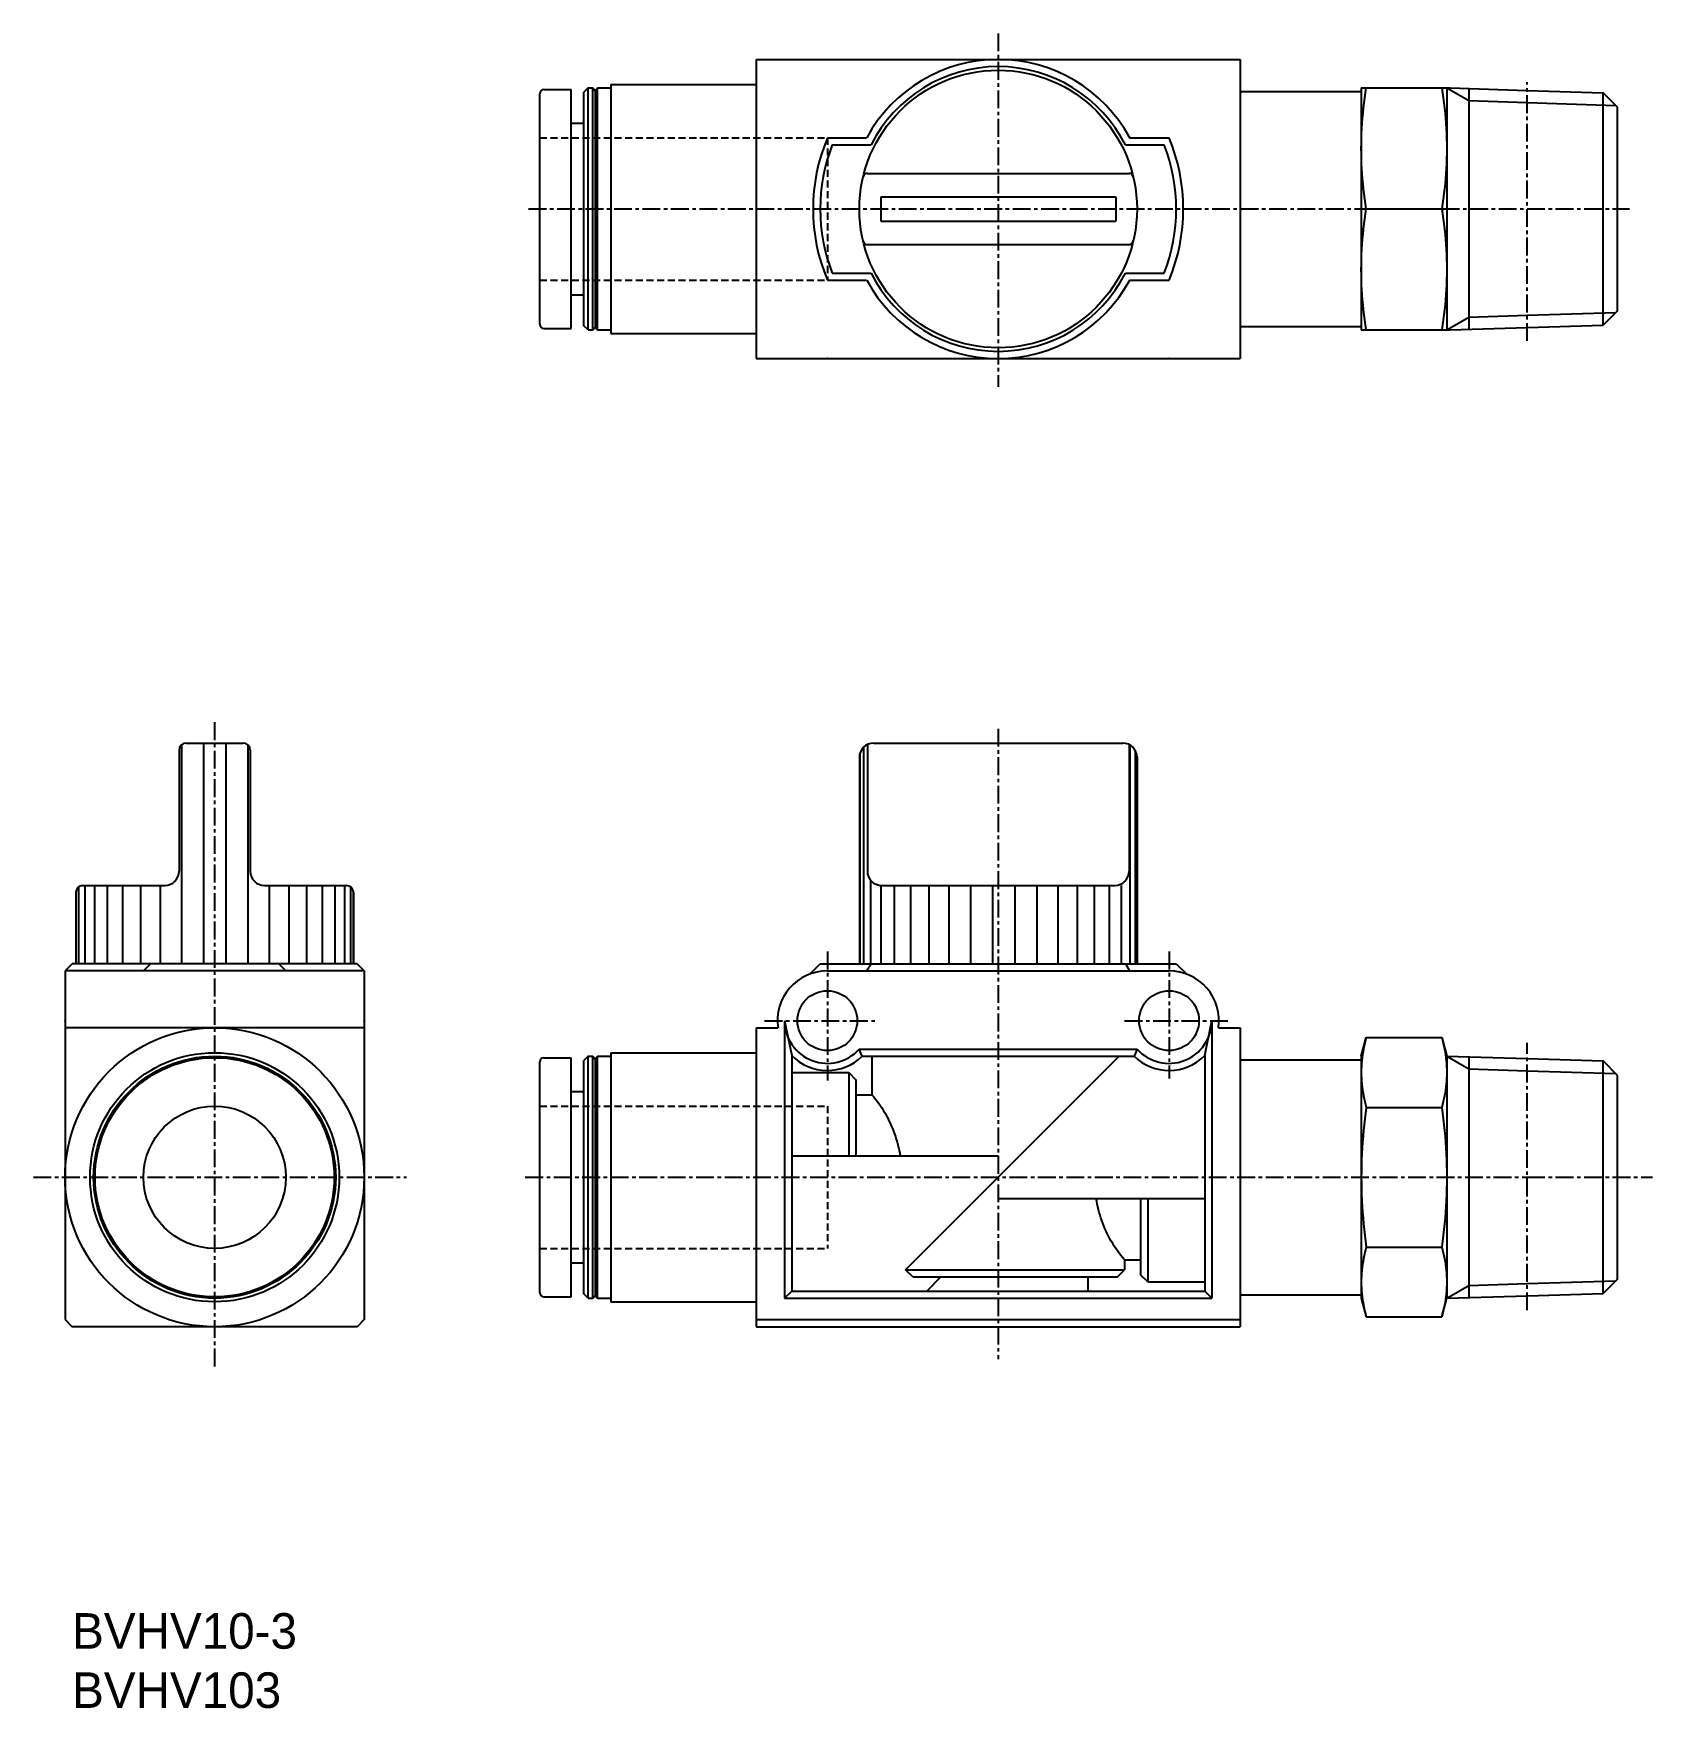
# Model space of a CAD drawing. Extents: x 140 to 253, y 148 to 265.
import ezdxf

# ---------------------------------------------------------------- set-up
doc = ezdxf.new("R2010")
doc.units = 0
doc.linetypes.add('CENTER', pattern=[2, 1.25, -0.25, 0.25, -0.25])
doc.linetypes.add('DASHED', pattern=[0.75, 0.5, -0.25])
doc.layers.get('0').update_dxf_attribs({"linetype": 'CONTINUOUS'})
doc.layers.add('CENTER', color=1, linetype='CENTER')

msp = doc.modelspace()

# ---------------------------------------------------------------- linework, layer by layer
at = {"linetype": 'CONTINUOUS'}
for p, q in [((190.54, 263.34), (224.54, 263.34)), ((190.54, 263.34), (190.54, 242.34)), ((224.54, 263.34), (224.54, 242.34)), ((175.64, 261.24), (177.54, 261.24)), ((177.54, 244.44), (177.54, 261.24)), ((178.74, 261.34), (178.44, 261.04)), ((178.74, 244.34), (178.74, 261.34)), ((178.74, 261.34), (179.06, 261.34)), ((179.06, 244.34), (179.06, 261.34)), ((179.06, 261.34), (179.24, 261.14)), ((179.24, 261.14), (179.41, 261.34)), ((179.41, 244.34), (179.41, 261.34)), ((179.41, 261.34), (180.34, 261.34)), ((180.34, 261.59), (180.34, 244.09)), ((180.34, 261.59), (190.54, 261.59)), ((233.04, 261.34), (233.04, 244.34)), ((233.04, 261.34), (239.28, 261.34)), ((239.04, 261.34), (239.04, 244.34)), ((239.28, 261.34), (244.69, 261.17)), ((240.6, 261.3), (240.6, 244.38)), ((175.34, 244.74), (175.34, 260.94)), ((178.44, 244.64), (178.44, 261.04)), ((179.24, 261.14), (179.24, 244.54)), ((224.54, 261.09), (233.04, 261.09)), ((244.69, 261.17), (250.02, 261.01)), ((250.02, 244.68), (250.02, 261.01)), ((251.04, 259.99), (250.02, 261.01)), ((177.54, 258.87), (178.44, 258.87)), ((251.04, 245.69), (251.04, 259.99)), ((195.54, 257.84), (198.3, 257.84)), ((216.77, 257.84), (219.54, 257.84)), ((195.88, 257.34), (198.61, 257.34)), ((216.47, 257.34), (219.2, 257.34)), ((198.35, 255.34), (216.73, 255.34)), ((199.29, 253.69), (215.79, 253.69)), ((199.29, 253.69), (199.29, 251.99)), ((215.79, 253.69), (215.79, 251.99)), ((199.29, 251.99), (215.79, 251.99)), ((233.39, 252.84), (238.69, 252.84)), ((198.35, 250.34), (216.73, 250.34)), ((195.88, 248.34), (198.61, 248.34)), ((216.47, 248.34), (219.2, 248.34)), ((195.54, 247.84), (198.3, 247.84)), ((216.77, 247.84), (219.54, 247.84)), ((177.54, 246.82), (178.44, 246.82)), ((251.04, 245.69), (250.02, 244.68)), ((175.64, 244.44), (177.54, 244.44)), ((178.74, 244.34), (178.44, 244.64)), ((178.74, 244.34), (179.06, 244.34)), ((179.06, 244.34), (179.24, 244.54)), ((179.24, 244.54), (179.41, 244.34)), ((179.41, 244.34), (180.34, 244.34)), ((180.34, 244.09), (190.54, 244.09)), ((224.54, 244.59), (233.04, 244.59)), ((233.04, 244.34), (239.28, 244.34)), ((239.28, 244.34), (244.69, 244.51)), ((244.69, 244.51), (250.02, 244.68)), ((190.54, 242.34), (224.54, 242.34)), ((150.01, 214.82), (150.01, 206.32)), ((150.18, 215.2), (150.18, 199.82)), ((150.51, 215.32), (154.51, 215.32)), ((151.72, 215.32), (151.72, 199.82)), ((153.29, 215.32), (153.29, 199.82)), ((154.84, 215.2), (154.84, 199.82)), ((155.01, 214.82), (155.01, 206.32)), ((197.79, 214.32), (197.79, 199.82)), ((197.82, 214.57), (197.82, 199.82)), ((198.07, 215.02), (198.07, 199.82)), ((198.35, 215.22), (198.35, 206.32)), ((198.79, 215.32), (216.29, 215.32)), ((216.73, 215.22), (216.73, 206.32)), ((216.79, 215.19), (216.79, 199.82)), ((217.16, 214.81), (217.16, 199.82)), ((217.29, 214.32), (217.29, 199.82)), ((142.76, 204.82), (142.76, 199.82)), ((142.77, 204.91), (142.77, 199.82)), ((142.96, 205.22), (142.96, 199.82)), ((143.26, 205.32), (149.01, 205.32)), ((143.39, 205.32), (143.39, 199.82)), ((144.07, 205.32), (144.07, 199.82)), ((144.96, 205.32), (144.96, 199.82)), ((146.04, 205.32), (146.04, 199.82)), ((147.3, 205.32), (147.3, 199.82)), ((148.69, 205.32), (148.69, 199.82)), ((156.01, 205.32), (161.76, 205.32)), ((156.33, 205.32), (156.33, 199.82)), ((157.72, 205.32), (157.72, 199.82)), ((158.97, 205.32), (158.97, 199.82)), ((160.06, 205.32), (160.06, 199.82)), ((160.95, 205.32), (160.95, 199.82)), ((161.63, 205.32), (161.63, 199.82)), ((162.06, 205.22), (162.06, 199.82)), ((162.25, 204.91), (162.25, 199.82)), ((162.26, 204.82), (162.26, 199.82)), ((198.57, 205.7), (198.57, 199.82)), ((199.3, 205.32), (199.3, 199.82)), ((199.35, 205.32), (215.73, 205.32)), ((200.24, 205.32), (200.24, 199.82)), ((201.37, 205.32), (201.37, 199.82)), ((202.66, 205.32), (202.66, 199.82)), ((204.08, 205.32), (204.08, 199.82)), ((205.59, 205.32), (205.59, 199.82)), ((207.14, 205.32), (207.14, 199.82)), ((208.71, 205.32), (208.71, 199.82)), ((210.25, 205.32), (210.25, 199.82)), ((211.72, 205.32), (211.72, 199.82)), ((213.08, 205.32), (213.08, 199.82)), ((214.29, 205.32), (214.29, 199.82)), ((215.33, 205.32), (215.33, 199.82)), ((216.17, 205.32), (216.17, 199.82)), ((142.51, 199.82), (142.01, 199.32)), ((163.01, 199.32), (142.01, 199.32)), ((142.01, 199.32), (142.01, 174.82)), ((162.51, 199.82), (142.51, 199.82)), ((148.01, 199.82), (147.51, 199.32)), ((157.01, 199.82), (157.51, 199.32)), ((162.51, 199.82), (163.01, 199.32)), ((163.01, 199.32), (163.01, 174.82)), ((194.32, 199.11), (194.54, 199.32)), ((194.54, 199.32), (195.04, 199.82)), ((195.04, 199.82), (220.04, 199.82)), ((195.54, 199.32), (219.54, 199.32)), ((198.3, 199.32), (198.61, 199.82)), ((216.47, 199.82), (216.77, 199.32)), ((220.04, 199.82), (220.76, 199.11)), ((192.54, 195.82), (192.54, 176.32)), ((192.54, 195.82), (193.04, 193.38)), ((222.04, 193.38), (222.54, 195.82)), ((222.54, 195.82), (222.54, 176.32)), ((163.01, 195.32), (142.01, 195.32)), ((190.54, 195.32), (190.54, 174.32)), ((190.54, 195.32), (192.07, 195.32)), ((223, 195.32), (224.54, 195.32)), ((224.54, 195.32), (224.54, 174.32)), ((233.04, 193.32), (233.39, 194.64)), ((233.39, 194.64), (238.69, 194.64)), ((238.69, 194.64), (239.04, 193.33)), ((175.64, 193.22), (177.54, 193.22)), ((177.54, 176.42), (177.54, 193.22)), ((178.74, 193.32), (178.44, 193.02)), ((178.44, 176.62), (178.44, 193.02)), ((178.74, 176.32), (178.74, 193.32)), ((178.74, 193.32), (179.06, 193.32)), ((179.06, 176.32), (179.06, 193.32)), ((179.06, 193.32), (179.24, 193.12)), ((179.24, 193.12), (179.41, 193.32)), ((179.24, 193.12), (179.24, 176.52)), ((179.41, 176.32), (179.41, 193.32)), ((179.41, 193.32), (180.34, 193.32)), ((180.34, 193.57), (180.34, 176.07)), ((180.34, 193.57), (190.54, 193.57)), ((193.04, 193.38), (193.04, 176.82)), ((197.77, 193.82), (217.3, 193.82)), ((197.99, 193.32), (197.77, 193.82)), ((197.99, 193.32), (217.09, 193.32)), ((198.67, 193.32), (198.67, 190.62)), ((201.04, 178.32), (216.04, 193.32)), ((217.3, 193.82), (217.09, 193.32)), ((222.04, 193.38), (222.04, 176.82)), ((224.54, 193.07), (233.04, 193.07)), ((233.04, 193.32), (233.04, 176.32)), ((239.04, 193.33), (244.69, 193.16)), ((239.04, 193.33), (239.04, 176.32)), ((240.6, 193.28), (240.6, 176.37)), ((244.69, 193.16), (250.02, 192.99)), ((250.02, 176.66), (250.02, 192.99)), ((251.04, 191.97), (250.02, 192.99)), ((175.34, 176.72), (175.34, 192.92)), ((193.04, 192.17), (197.04, 192.17)), ((197.04, 192.17), (197.04, 186.32)), ((197.04, 192.17), (197.54, 191.67)), ((251.04, 177.67), (251.04, 191.97)), ((177.54, 190.85), (178.44, 190.85)), ((197.54, 191.67), (197.54, 186.32)), ((197.54, 190.62), (198.67, 190.62)), ((233.39, 189.73), (238.69, 189.73)), ((193.04, 186.32), (207.54, 186.32)), ((207.54, 183.32), (222.04, 183.32)), ((217.54, 183.32), (217.54, 177.97)), ((218.04, 183.32), (218.04, 177.47)), ((216.41, 179.02), (216.41, 178.32)), ((216.41, 179.02), (217.54, 179.02)), ((233.39, 179.92), (238.69, 179.92)), ((177.54, 178.8), (178.44, 178.8)), ((201.04, 178.32), (216.41, 178.32)), ((201.54, 177.82), (201.04, 178.32)), ((201.54, 177.82), (215.91, 177.82)), ((202.52, 176.82), (203.52, 177.82)), ((213.84, 177.82), (213.84, 176.82)), ((215.91, 177.82), (216.41, 178.32)), ((218.04, 177.47), (217.54, 177.97)), ((178.74, 176.32), (178.44, 176.62)), ((179.06, 176.32), (179.24, 176.52)), ((179.24, 176.52), (179.41, 176.32)), ((192.54, 176.32), (193.04, 176.82)), ((193.04, 176.82), (222.04, 176.82)), ((218.04, 177.47), (222.04, 177.47)), ((222.54, 176.32), (222.04, 176.82)), ((224.54, 176.57), (233.04, 176.57)), ((244.69, 176.49), (250.02, 176.66)), ((251.04, 177.67), (250.02, 176.66)), ((175.64, 176.42), (177.54, 176.42)), ((178.74, 176.32), (179.06, 176.32)), ((179.41, 176.32), (180.34, 176.32)), ((180.34, 176.07), (190.54, 176.07)), ((192.54, 176.32), (222.54, 176.32)), ((233.04, 176.32), (233.39, 175.01)), ((238.69, 175.01), (239.04, 176.32)), ((239.04, 176.32), (244.69, 176.49)), ((142.01, 174.82), (142.51, 174.32)), ((162.51, 174.32), (142.51, 174.32)), ((163.01, 174.82), (162.51, 174.32)), ((190.54, 174.82), (224.54, 174.82)), ((190.54, 174.32), (224.54, 174.32)), ((233.39, 175.01), (238.69, 175.01))]:
    msp.add_line(p, q, dxfattribs=at)
at = {"color": 3, "linetype": 'CONTINUOUS'}
for p, q in [((239.05, 261.34), (240.6, 260.45)), ((240.6, 260.45), (244.69, 260.32)), ((244.69, 260.32), (250.91, 260.12)), ((239.05, 244.34), (240.6, 245.24)), ((240.6, 245.24), (244.69, 245.37)), ((244.69, 245.37), (250.91, 245.56)), ((239.04, 193.33), (240.6, 192.43)), ((240.6, 192.43), (244.69, 192.3)), ((244.69, 192.3), (250.91, 192.11)), ((239.04, 176.32), (240.6, 177.22)), ((240.6, 177.22), (244.69, 177.35)), ((244.69, 177.35), (250.91, 177.54))]:
    msp.add_line(p, q, dxfattribs=at)
at = {"color": 3, "linetype": 'DASHED'}
for p, q in [((175.34, 257.84), (195.54, 257.84)), ((195.54, 257.84), (195.54, 247.84)), ((175.34, 247.84), (195.54, 247.84)), ((175.34, 189.82), (195.54, 189.82)), ((195.54, 189.82), (195.54, 179.82)), ((175.34, 179.82), (195.54, 179.82))]:
    msp.add_line(p, q, dxfattribs=at)
at = {"linetype": 'CONTINUOUS'}
for points in [[(233.39, 252.84, -0.027174), (233.08, 255.67, -0.027885), (233.08, 258.52, -0.027178), (233.39, 261.34)], [(238.69, 261.34, -0.027023), (239, 258.52, -0.027722), (239, 255.67, -0.027027), (238.69, 252.84)], [(233.39, 244.34, -0.027174), (233.08, 247.17, -0.027885), (233.08, 250.02, -0.027178), (233.39, 252.84)], [(238.69, 252.84, -0.027023), (239, 250.02, -0.027722), (239, 247.17, -0.027027), (238.69, 244.34)], [(233.39, 194.64, 0.045589), (233.08, 193.01, 0.049064), (233.08, 191.36, 0.045571), (233.39, 189.73)], [(238.69, 194.64, -0.045351), (239, 193.01, -0.04877), (239, 191.36, -0.045333), (238.69, 189.73)], [(198.67, 190.62, -0.051007), (199.59, 189.32, -0.044727), (200.25, 187.87, -0.042584), (200.66, 186.32)], [(233.39, 189.73, 0.023632), (233.08, 186.47, 0.024096), (233.08, 183.18, 0.023635), (233.39, 179.92)], [(238.69, 189.73, -0.023499), (239, 186.47, -0.023956), (239, 183.18, -0.023502), (238.69, 179.92)], [(216.41, 179.02, -0.051006), (215.48, 180.33, -0.044727), (214.82, 181.78, -0.042584), (214.42, 183.32)], [(233.39, 179.92, 0.045589), (233.08, 178.29, 0.049064), (233.08, 176.63, 0.045571), (233.39, 175.01)], [(238.69, 179.92, -0.045351), (239, 178.29, -0.04877), (239, 176.64, -0.045333), (238.69, 175.01)]]:
    msp.add_lwpolyline(points, format="xyb", dxfattribs=at)
for centre, radius in [((207.54, 252.84), 9.75), ((195.54, 195.82), 2.1), ((219.54, 195.82), 2.1), ((152.51, 184.82), 10.5), ((152.51, 184.82), 8.75), ((152.51, 184.82), 8.5), ((152.51, 184.82), 8.4), ((152.51, 184.82), 5)]:
    msp.add_circle(centre, radius, dxfattribs=at)
for centre, radius, start, end in [((207.54, 252.84), 10.5, 28.4369, 151.5631), ((207.54, 252.84), 10, 26.7437, 153.2563), ((175.64, 260.94), 0.3, 90, 180), ((207.54, 252.84), 13, 157.3801, 202.6199), ((207.54, 252.84), 13, 337.3801, 22.6199), ((207.54, 252.84), 12.5, 158.8998, 201.1002), ((207.54, 252.84), 12.5, 338.8998, 21.1002), ((198.35, 255.04), 0.3, 90, 166.5377), ((216.73, 255.04), 0.3, 13.4622, 90), ((198.35, 250.64), 0.3, 193.4623, 270), ((216.73, 250.64), 0.3, 270, 346.5378), ((207.54, 252.84), 10, 206.7437, 333.2563), ((207.54, 252.84), 10.5, 208.4369, 331.5631), ((175.64, 244.74), 0.3, 180, 270), ((150.51, 214.82), 0.5, 90, 180), ((154.51, 214.82), 0.5, 0, 90), ((198.79, 214.32), 1, 90, 180), ((216.29, 214.32), 1, 0, 90), ((149.01, 206.32), 1, 270, 0), ((156.01, 206.32), 1, 180, 270), ((199.35, 206.32), 1, 180, 270), ((215.73, 206.32), 1, 270, 0), ((143.26, 204.82), 0.5, 90, 180), ((161.76, 204.82), 0.5, 0, 90), ((195.54, 195.82), 3.5, 90, 188.2132), ((219.54, 195.82), 3.5, 351.7868, 90), ((195.54, 195.82), 3, 180, 318.1897), ((219.54, 195.82), 3, 221.8103, 0), ((175.64, 192.92), 0.3, 90, 180), ((195.54, 195.82), 3.5, 224.4153, 314.4153), ((219.54, 195.82), 3.5, 225.5847, 315.5847), ((175.64, 176.72), 0.3, 180, 270)]:
    msp.add_arc(centre, radius, start, end, dxfattribs=at)
for p in [(195.54, 242.34), (219.54, 242.34), (142.01, 195.82), (163.01, 195.82)]:
    msp.add_point(p, dxfattribs=at)
at = {"layer": 'CENTER', "color": 1, "linetype": 'CENTER'}
for p, q in [((207.54, 265.17), (207.54, 240.35)), ((244.69, 243.58), (244.69, 261.75)), ((174.56, 252.84), (238.69, 252.84)), ((238.69, 252.84), (244.69, 252.84)), ((244.69, 252.84), (251.87, 252.84)), ((152.51, 216.78), (152.51, 171.42)), ((207.54, 216.32), (207.54, 172.03)), ((195.54, 200.67), (195.54, 191.61)), ((219.54, 200.67), (219.54, 191.75)), ((191.13, 195.82), (198.88, 195.82)), ((216.42, 195.82), (223.72, 195.82)), ((244.69, 175.48), (244.69, 194.26)), ((139.79, 184.82), (165.99, 184.82)), ((174.33, 184.82), (244.69, 184.82)), ((244.69, 184.82), (253.49, 184.82))]:
    msp.add_line(p, q, dxfattribs=at)
for p in [(195.54, 195.82), (219.54, 195.82)]:
    msp.add_point(p, dxfattribs=at)

# ---------------------------------------------------------------- texts
for s, p in [('BVHV10-3', (142.5, 151.7)), ('BVHV103', (142.5, 147.54))]:
    msp.add_text(s, height=2.5).set_placement(p)

doc.saveas('drawing.dxf')
